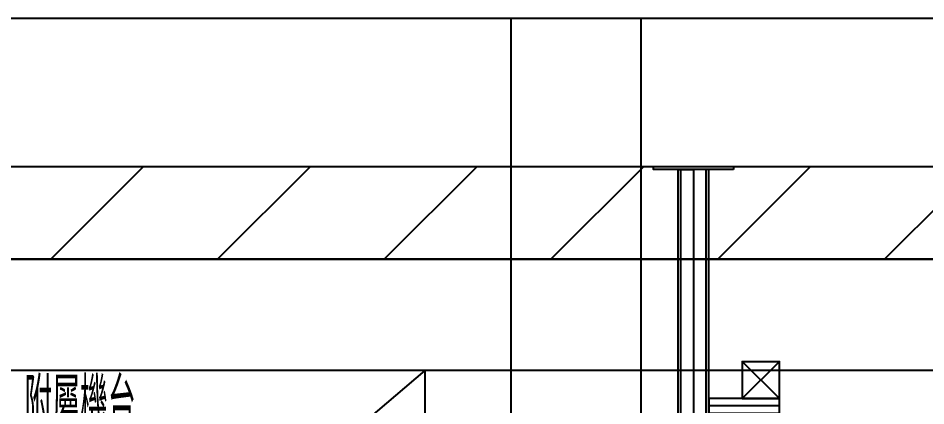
# Model space of a CAD drawing. Extents: x -3080 to 28500, y -1326 to 31609.
# Drawn here: x 2209.8 to 2454.2, y 26481.3 to 26585.8 of the extents above; entities that cross this region are included whole.
import ezdxf
from ezdxf.enums import TextEntityAlignment as Align
from ezdxf.xclip import XClip

# ---------------------------------------------------------------- set-up
doc = ezdxf.new("R2010")
doc.units = 0
doc.header["$LTSCALE"] = 100
doc.header["$XCLIPFRAME"] = 2
doc.linetypes.add('188K-SM-07-F10-MECH-CR PIPE-Y2257103$0$F14P7-SM-08-FNN-(16)_CHEM_140725$0$HIDDEN', pattern=[9.525, 6.35, -3.175])
for name, color, linetype in [('0-xref', 8, 'Continuous'), ('188K-SM-07-F10-MECH-CR PIPE-Y2257103$0$0-FIRE', 1, 'Continuous'), ('188K-SM-07-F10-MECH-CR PIPE-Y2257103$0$0-hookupzoom', 4, 'Continuous'), ('188K-SM-07-F10-MECH-CR PIPE-Y2257103$0$AP6B-SM-08-FNN-340-A(13)_Ver1$0$18P2-SM-08-FNN-320-A(5)-20190426-JEN$0$18P2-SM-08-FNN-320-A(5)-20190318-JEN$0$SM-08-FNN-300-A(5)-JEN$0$15P6-SM-08-FNN-320-A(10)-UIS-TCM$0$15P6-SM-08-FNN-00-(@10)170308-MIC$0$0-CDS', 140, 'Continuous'), ('188K-SM-07-F10-MECH-CR PIPE-Y2257103$0$AP6B-SM-08-FNN-340-A(13)_Ver1$0$18P2-SM-08-FNN-320-A(5)-20190426-JEN$0$18P2-SM-08-FNN-320-A(5)-20190318-JEN$0$SM-08-FNN-300-A(5)-JEN$0$15P6-SM-08-FNN-320-A(10)-UIS-TCM$0$15P6-SM-08-FNN-00-(@10)170308-MIC$0$15P6-SM-08-FNN-320-A(10)-CDS$0$15P6-SM-08-FNN-320-A(10)-UIS-TCM$0$15P6-SM-08-FNN-320-A(10)-UIS-TCM$0$15P6-SM-08-FNN-320-A(10)-UIS-TCM$0$15P6-SM-08-FNN-320-A(10)-UIS-TCM$0$8$0$F14P7-SM-08-FNN-(16)_CHEM_140725$0$CHEM', 40, 'Continuous'), ('188K-SM-07-F10-MECH-CR PIPE-Y2257103$0$SH-LINE-130', 2, 'Continuous'), ('188K-SM-07-F10-MECH-CR PIPE-Y2257103$0$X-S-FAB_SL ALL$0$BEAM-S', 2, 'Continuous')]:
    doc.layers.add(name, color=color, linetype=linetype)
doc.styles.add('188K-SM-07-F10-MECH-CR PIPE-Y2257103$0$XCL-SEC 7-HVAC-PIPING-P-T13007$0$LK-TXT2-E', font='romans.shx', dxfattribs={"width": 0.8, "bigfont": 'chineset.shx'})

# ---------------------------------------------------------------- blocks, each defined once
blk = doc.blocks.new('*U1541')
at = {"color": 241}
blk.add_lwpolyline([(17.5, 50), (-17.5, 50), (-17.5, 337.5), (17.5, 337.5)], close=True, dxfattribs=at)
blk = doc.blocks.new('188K-SM-07-F10-MECH-CR PIPE-Y2257103$0$X-S-FAB_SL ALL')
at = {"color": 241}
for p, q in [((-2628.521, -72748.977), (19076.479, -72748.977)), ((-2628.521, -72788.977), (19076.479, -72788.977))]:
    blk.add_line(p, q, dxfattribs=at)
at = {"layer": '188K-SM-07-F10-MECH-CR PIPE-Y2257103$0$X-S-FAB_SL ALL$0$BEAM-S'}
blk.add_blockref('*U1541', (-2113.521, -73086.477), dxfattribs=at)
blk = doc.blocks.new('188K-SM-07-F10-MECH-CR PIPE-Y2257103$0$AP6B-SM-08-FNN-340-A(13)_Ver1$0$18P2-SM-08-FNN-320-A(5)-20190426-JEN$0$18P2-SM-08-FNN-320-A(5)-20190318-JEN$0$SM-08-FNN-300-A(5)-JEN$0$15P6-SM-08-FNN-320-A(10)-UIS-TCM$0$15P6-SM-08-FNN-00-(@10)170308-MIC$0$15P6-SM-08-FNN-320-A(10)-CDS$0$A$C316639BF')
at = {"layer": '188K-SM-07-F10-MECH-CR PIPE-Y2257103$0$AP6B-SM-08-FNN-340-A(13)_Ver1$0$18P2-SM-08-FNN-320-A(5)-20190426-JEN$0$18P2-SM-08-FNN-320-A(5)-20190318-JEN$0$SM-08-FNN-300-A(5)-JEN$0$15P6-SM-08-FNN-320-A(10)-UIS-TCM$0$15P6-SM-08-FNN-00-(@10)170308-MIC$0$15P6-SM-08-FNN-320-A(10)-CDS$0$15P6-SM-08-FNN-320-A(10)-UIS-TCM$0$15P6-SM-08-FNN-320-A(10)-UIS-TCM$0$15P6-SM-08-FNN-320-A(10)-UIS-TCM$0$15P6-SM-08-FNN-320-A(10)-UIS-TCM$0$8$0$F14P7-SM-08-FNN-(16)_CHEM_140725$0$CHEM'}
blk.add_line((0, 0), (0, 10), dxfattribs=at)
blk.add_lwpolyline([(10, 10), (0, 10), (10, 0), (0, 0), (10, 10), (10, 0)], dxfattribs=at)
blk = doc.blocks.new('188K-SM-07-F10-MECH-CR PIPE-Y2257103$0$CDS-WET')
at = {"layer": '188K-SM-07-F10-MECH-CR PIPE-Y2257103$0$AP6B-SM-08-FNN-340-A(13)_Ver1$0$18P2-SM-08-FNN-320-A(5)-20190426-JEN$0$18P2-SM-08-FNN-320-A(5)-20190318-JEN$0$SM-08-FNN-300-A(5)-JEN$0$15P6-SM-08-FNN-320-A(10)-UIS-TCM$0$15P6-SM-08-FNN-00-(@10)170308-MIC$0$0-CDS', "ltscale": 0.1}
blk.add_line((2414.76, -72853.48), (2395.76, -72853.48), dxfattribs=at)
blk.add_lwpolyline([(2395.76, -72855.48), (2414.76, -72855.48), (2414.76, -72851.48), (2395.76, -72851.48)], close=True, dxfattribs=at)
at = {"layer": '188K-SM-07-F10-MECH-CR PIPE-Y2257103$0$SH-LINE-130', "linetype": '188K-SM-07-F10-MECH-CR PIPE-Y2257103$0$F14P7-SM-08-FNN-(16)_CHEM_140725$0$HIDDEN'}
for p, q in [((2388.2, -73013.98, 0), (2388.2, -72789.78, 0)), ((2395.06, -73013.98, 0), (2395.06, -72789.78, 0))]:
    blk.add_line(p, q, dxfattribs=at)
at = {"layer": '188K-SM-07-F10-MECH-CR PIPE-Y2257103$0$SH-LINE-130', "ltscale": 0.1}
for points in [[(2402.38, -72789.78), (2380.88, -72789.78), (2380.88, -72788.98), (2402.38, -72788.98)], [(2387.5, -73013.98), (2387.5, -72789.78), (2391.63, -72789.78), (2391.63, -73013.98)], [(2395.76, -73013.98), (2395.76, -72789.78), (2391.63, -72789.78), (2391.63, -73013.98)]]:
    blk.add_lwpolyline(points, close=True, dxfattribs=at)
at = {"layer": '188K-SM-07-F10-MECH-CR PIPE-Y2257103$0$AP6B-SM-08-FNN-340-A(13)_Ver1$0$18P2-SM-08-FNN-320-A(5)-20190426-JEN$0$18P2-SM-08-FNN-320-A(5)-20190318-JEN$0$SM-08-FNN-300-A(5)-JEN$0$15P6-SM-08-FNN-320-A(10)-UIS-TCM$0$15P6-SM-08-FNN-00-(@10)170308-MIC$0$0-CDS', "ltscale": 0.1, "xscale": -1}
blk.add_blockref('188K-SM-07-F10-MECH-CR PIPE-Y2257103$0$AP6B-SM-08-FNN-340-A(13)_Ver1$0$18P2-SM-08-FNN-320-A(5)-20190426-JEN$0$18P2-SM-08-FNN-320-A(5)-20190318-JEN$0$SM-08-FNN-300-A(5)-JEN$0$15P6-SM-08-FNN-320-A(10)-UIS-TCM$0$15P6-SM-08-FNN-00-(@10)170308-MIC$0$15P6-SM-08-FNN-320-A(10)-CDS$0$A$C316639BF', (2414.76, -72851.48), dxfattribs=at)
blk = doc.blocks.new('188K-SM-07-F10-MECH-CR PIPE-Y2257103')
at = {"layer": '188K-SM-07-F10-MECH-CR PIPE-Y2257103$0$0-FIRE'}
h = blk.add_hatch(dxfattribs=at)
h.set_pattern_fill('ANSI31', color=256, scale=10)
h.set_pattern_definition([(45, (0, 99332.263), (-22.45064, 22.45064), [])])
h.paths.add_polyline_path([(23550, 26520.786), (1845, 26520.786), (1845, 26545.786), (23550, 26545.786)])
blk.add_lwpolyline([(23550, 26520.786), (1845, 26520.786), (1845, 26545.786), (23550, 26545.786)], close=True, dxfattribs=at)
at = {"layer": '188K-SM-07-F10-MECH-CR PIPE-Y2257103$0$0-hookupzoom'}
blk.add_lwpolyline([(23550, 26490.786), (1845, 26490.786), (1845, 26520.786), (23550, 26520.786)], close=True, dxfattribs=at)
ref = blk.add_blockref('188K-SM-07-F10-MECH-CR PIPE-Y2257103$0$X-S-FAB_SL ALL', (4473.521, 99334.763))
XClip(ref).set_block_clipping_path([(-7553.4648570136, -75341.9369645483), (24026.2025623869, -67725.7696244382)])
blk.add_line((2119.363, 26320.786), (2319.363, 26490.786), dxfattribs=at)
blk.add_lwpolyline([(2119.363, 26320.786), (2319.363, 26320.786), (2319.363, 26490.786), (2119.363, 26490.786)], close=True, dxfattribs=at)
blk.add_blockref('188K-SM-07-F10-MECH-CR PIPE-Y2257103$0$CDS-WET', (0, 99334.763))
at = {"layer": '188K-SM-07-F10-MECH-CR PIPE-Y2257103$0$0-hookupzoom', "style": '188K-SM-07-F10-MECH-CR PIPE-Y2257103$0$XCL-SEC 7-HVAC-PIPING-P-T13007$0$LK-TXT2-E', "width": 0.5}
blk.add_text('附屬機台', height=15, dxfattribs=at).set_placement((2211.447, 26481.297, 0), align=Align.MIDDLE_LEFT)

msp = doc.modelspace()

# ---------------------------------------------------------------- block references
at = {"layer": '0-xref'}
msp.add_blockref('188K-SM-07-F10-MECH-CR PIPE-Y2257103', (0, 0), dxfattribs=at)

doc.saveas('drawing.dxf')
